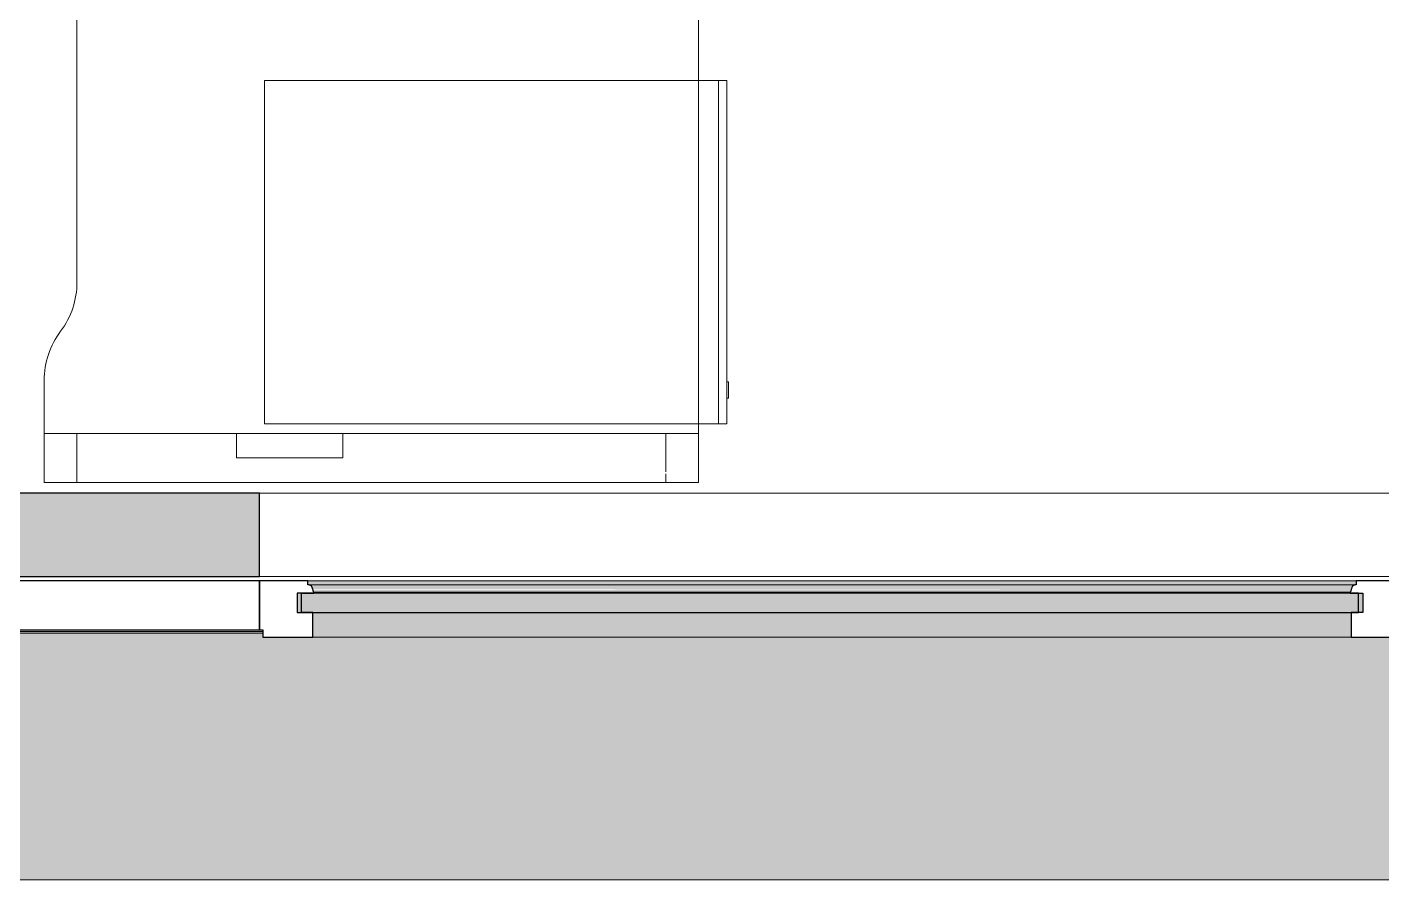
# Model space of a CAD drawing. Header units: millimetres. Extents: x 155927 to 295199, y -4084 to 97293.
# Drawn here: x 212072 to 213728, y 8897 to 9940 of the extents above; entities that cross this region are included whole.
import ezdxf

# ---------------------------------------------------------------- set-up
doc = ezdxf.new("R2010")
doc.units = ezdxf.units.MM
doc.header["$MEASUREMENT"] = 0
for name, color, linetype, lineweight in [('A-GLAZ', 7, 'CONTINUOUS', 9), ('A-WALL', 7, 'CONTINUOUS', 9), ('A-WALL-PATT', 7, 'CONTINUOUS', 9), ('I-FURN', 8, 'CONTINUOUS', 9), ('I-WALL', 7, 'CONTINUOUS', 9)]:
    doc.layers.add(name, color=color, linetype=linetype, lineweight=lineweight)

msp = doc.modelspace()

# ---------------------------------------------------------------- hatches: boundary and pattern name
at = {"layer": 'A-GLAZ'}
h = msp.add_hatch(color=256, dxfattribs=at)
h.paths.add_polyline_path([(221850.8, 9202.6), (221850.8, 9262.5), (221845.8, 9262.5), (221845.8, 9202.6)], flags=0)
h.paths.add_polyline_path([(223206.4, 9255.8), (223203.6, 9257.5), (223204.9, 9256.4), (223206, 9255.9)], flags=0)
h.paths.add_polyline_path([(217812.4, 9255.8), (217809.6, 9257.5), (217810.9, 9256.4), (217812, 9255.9)], flags=0)
h.paths.add_polyline_path([(220509.4, 9255.8), (220506.6, 9257.5), (220507.9, 9256.4), (220509, 9255.9)], flags=0)
h.paths.add_polyline_path([(215116.4, 9255.8), (215113.6, 9257.5), (215114.9, 9256.4), (215116, 9255.9)], flags=0)
h.paths.add_polyline_path([(212419.4, 9255.8), (212416.6, 9257.5), (212417.9, 9256.4), (212419, 9255.9)], flags=0)
h.paths.add_polyline_path([(209722.4, 9255.8), (209719.6, 9257.5), (209720.9, 9256.4), (209722, 9255.9)], flags=0)
for points in [[(213693.8, 9257.5), (213696.6, 9257.5), (213696.6, 9262.5), (212415, 9262.5), (212415, 9257.5), (213692.8, 9257.5)], [(213699.6, 9223.6), (213699.6, 9247.5), (212402.1, 9247.5), (212402.1, 9223.6), (212968.2, 9223.6)], [(213690.8, 9252.6), (213692.6, 9256.2), (213692.8, 9257.5), (212417.9, 9257), (212420.6, 9253.9), (212421.3, 9252.6), (213690.4, 9252.6)], [(213689.4, 9248.6), (213690.6, 9252.6), (212421, 9251.5), (212422.3, 9248.6), (212968.2, 9248.6)], [(213689.4, 9247.5), (213689.4, 9248.6), (212968.2, 9247.5)], [(213704.6, 9223.6), (213704.6, 9247.5), (213699.6, 9247.5), (213699.6, 9223.6)], [(213690.6, 9193.6), (213690.6, 9223.6), (212421, 9223.6), (212421, 9193.6), (212968.2, 9193.6)], [(224374.7, 8896.6), (224442.8, 8896.6), (224442.8, 9198.3), (224438.5, 9198.3), (224438.5, 9193.6), (223147.2, 9193.6), (223147.2, 9198.3), (221841.5, 9198.3), (221841.5, 9193.6), (220450.2, 9193.6), (220450.2, 9198.3), (219144.5, 9198.3), (219144.5, 9193.6), (217753.2, 9193.6), (217753.2, 9198.3), (216448.5, 9198.3), (216448.5, 9193.6), (215057.2, 9193.6), (215057.2, 9198.3), (213751.5, 9198.3), (213751.5, 9193.6), (212360.2, 9193.6), (212360.2, 9198.3), (211054.5, 9198.3), (211054.5, 9193.6), (209663.2, 9193.6), (209663.2, 9198.3), (209658.8, 9198.3), (209658.8, 8896.6), (223774.4, 8896.6)]]:
    msp.add_hatch(color=256, dxfattribs=at).paths.add_polyline_path(points, flags=0)
h = msp.add_hatch(color=256, dxfattribs=at)
h.paths.add_polyline_path([(224442.8, 9198.3), (224442.8, 9200.4), (224438.5, 9200.4), (224438.5, 9198.3)], flags=0)
h.paths.add_polyline_path([(223147.2, 9198.3), (223147.2, 9200.4), (221841.5, 9200.4), (221841.5, 9198.3), (223142.8, 9198.3)], flags=0)
h.paths.add_polyline_path([(220172.3, 9198.3), (220450.2, 9198.3), (220450.2, 9200.4), (219144.5, 9200.4), (219144.5, 9198.3), (219148.8, 9198.3)], flags=0)
h.paths.add_polyline_path([(217753.2, 9198.3), (217753.2, 9200.4), (216448.5, 9200.4), (216448.5, 9198.3), (217743.5, 9198.3)], flags=0)
h.paths.add_polyline_path([(213761.2, 9198.3), (215057.2, 9198.3), (215057.2, 9200.4), (213751.5, 9200.4), (213751.5, 9198.3)], flags=0)
h.paths.add_polyline_path([(212360.2, 9198.3), (212360.2, 9200.4), (211054.5, 9200.4), (211054.5, 9198.3), (212350.5, 9198.3)], flags=0)
h.paths.add_polyline_path([(209663.2, 9198.3), (209663.2, 9200.4), (209658.8, 9200.4), (209658.8, 9198.3)], flags=0)
at = {"layer": 'A-WALL-PATT'}
msp.add_hatch(color=256, dxfattribs=at).paths.add_polyline_path([(212355.8, 9267.6), (212355.8, 9369.6), (211058.8, 9369.6), (211058.8, 9267.6), (211767.5, 9267.6)], flags=0)

# ---------------------------------------------------------------- linework, layer by layer
at = {"layer": 'A-GLAZ', "lineweight": 30}
for p, q in [((212355.8, 9262.5), (211058.8, 9262.5)), ((212355.8, 9202.6), (212355.8, 9262.5)), ((212415, 9262.5), (212355.8, 9262.5)), ((212355.8, 9262.5), (212355.8, 9202.6)), ((212415, 9257.5), (212415, 9262.5)), ((213696.6, 9262.5), (213696.6, 9257.5)), ((213755.8, 9262.5), (213696.6, 9262.5)), ((213699.6, 9247.5), (212402.1, 9247.5)), ((212402.1, 9247.5), (212402.1, 9223.6)), ((212407.1, 9223.6), (212407.1, 9247.5)), ((212407.1, 9247.5), (212422.3, 9247.5)), ((212416.6, 9257.5), (212415, 9257.5)), ((212422.3, 9247.5), (212422.3, 9248.6)), ((213689.4, 9248.6), (213689.4, 9247.5)), ((213689.4, 9247.5), (213704.6, 9247.5)), ((213696.6, 9257.5), (213695.1, 9257.5)), ((213699.6, 9223.6), (213699.6, 9247.5)), ((213704.6, 9247.5), (213704.6, 9223.6)), ((212402.1, 9223.6), (213699.6, 9223.6)), ((212421, 9223.6), (212407.1, 9223.6)), ((212421, 9193.6), (212421, 9223.6)), ((213704.6, 9223.6), (213690.6, 9223.6)), ((213690.6, 9223.6), (213690.6, 9193.6)), ((211058.8, 9202.6), (212355.8, 9202.6)), ((212355.8, 9202.6), (212360.2, 9202.6)), ((212360.2, 9202.6), (212360.2, 9193.6)), ((212360.2, 9193.6), (212421, 9193.6)), ((213690.6, 9193.6), (213751.5, 9193.6))]:
    msp.add_line(p, q, dxfattribs=at)
at = {"layer": 'A-GLAZ'}
for p, q in [((213696.6, 9262.5), (212415, 9262.5)), ((212415, 9257.5), (212416.6, 9257.5)), ((212416.6, 9257.5), (213695.1, 9257.5)), ((212422.3, 9248.6), (213689.4, 9248.6)), ((213695.1, 9257.5), (213696.6, 9257.5)), ((211054.5, 9200.4), (212360.2, 9200.4)), ((211054.5, 9198.3), (212360.2, 9198.3)), ((212421, 9193.6), (213690.6, 9193.6)), ((209658.8, 8896.6), (224442.8, 8896.6))]:
    msp.add_line(p, q, dxfattribs=at)
at = {"layer": 'A-GLAZ', "lineweight": 30}
for centre, radius, start, end in [((212415.5, 9252.2), 5.36, 3.4261, 78.0476), ((212428.2, 9253), 7.4, 183.4261, 216.5739), ((213683.5, 9253), 7.4, 323.4261, 356.5739), ((213696.2, 9252.2), 5.36, 101.9524, 176.5739)]:
    msp.add_arc(centre, radius, start, end, dxfattribs=at)
at = {"layer": 'A-GLAZ'}
for points, knots in [([(212419, 9256.2), (212418.9, 9256.4), (212418.5, 9256.7), (212417.7, 9257.2), (212417, 9257.4), (212416.6, 9257.5)], [-0.4, -0.4, -0.4, -0.4, -0.3, -0.2, 0, 0, 0, 0]), ([(212420.8, 9252.6), (212420.8, 9253), (212420.7, 9253.7), (212420.3, 9254.6), (212420.1, 9255), (212420, 9255.2)], [-1, -1, -1, -1, -0.8, -0.7, -0.6, -0.6, -0.6, -0.6]), ([(213691.7, 9255.2), (213691.6, 9255), (213691.4, 9254.6), (213691, 9253.7), (213690.9, 9253), (213690.8, 9252.6)], [0.6, 0.6, 0.6, 0.6, 0.7, 0.8, 1, 1, 1, 1]), ([(213695.1, 9257.5), (213694.6, 9257.4), (213694, 9257.2), (213693.2, 9256.7), (213692.8, 9256.4), (213692.6, 9256.2)], [0, 0, 0, 0, 0.2, 0.3, 0.4, 0.4, 0.4, 0.4])]:
    msp.add_open_spline(points, degree=3, knots=knots, dxfattribs=at)
for points in [[(212422.3, 9248.6), (212422, 9249), (212421.7, 9249.4), (212421.5, 9249.8)], [(213690.1, 9249.8), (213689.9, 9249.4), (213689.7, 9249), (213689.4, 9248.6)]]:
    msp.add_open_spline(points, degree=3, dxfattribs=at)
at = {"layer": 'A-WALL'}
msp.add_line((212355.8, 9267.6), (213755.8, 9267.6), dxfattribs=at)
at = {"layer": 'I-FURN'}
for p, q in [((212892.8, 9382.7), (212892.8, 10982.7)), ((212892.8, 10982.7), (212892.8, 9382.7)), ((212132.8, 10460), (212132.8, 9627.7)), ((212132.8, 9627.7), (212132.8, 10460)), ((212362.1, 9874.3), (212362.1, 9454.3)), ((212892.8, 9874.3), (212362.1, 9874.3)), ((212917.1, 9874.3), (212892.8, 9874.3)), ((212927.1, 9874.3), (212917.1, 9874.3)), ((212917.1, 9874.3), (212917.1, 9454.3)), ((212917.1, 9454.3), (212917.1, 9874.3)), ((212927.1, 9454.3), (212927.1, 9874.3)), ((212092.8, 9507.7), (212092.8, 9382.7)), ((212092.8, 9382.7), (212092.8, 9507.7)), ((212929.1, 9505.9), (212927.1, 9505.9)), ((212929.1, 9505.9), (212929.1, 9485.9)), ((212929.1, 9485.9), (212929.1, 9505.9)), ((212927.1, 9485.9), (212929.1, 9485.9)), ((212132.8, 9442.7), (212092.8, 9442.7)), ((212092.8, 9442.7), (212327.8, 9442.7)), ((212092.8, 9382.7), (212092.8, 9442.7)), ((212092.8, 9382.7), (212092.8, 9442.7)), ((212852.8, 9442.7), (212132.8, 9442.7)), ((212132.8, 9382.7), (212132.8, 9442.7)), ((212132.8, 9382.7), (212132.8, 9442.7)), ((212327.8, 9442.7), (212457.8, 9442.7)), ((212327.8, 9412.7), (212327.8, 9442.7)), ((212327.8, 9412.7), (212327.8, 9442.7)), ((212362.1, 9454.3), (212892.8, 9454.3)), ((212457.8, 9442.7), (212892.8, 9442.7)), ((212457.8, 9442.7), (212457.8, 9412.7)), ((212457.8, 9412.7), (212457.8, 9442.7)), ((212892.8, 9442.7), (212852.8, 9442.7)), ((212852.8, 9395.6), (212852.8, 9442.7)), ((212852.8, 9395.6), (212852.8, 9442.7)), ((212892.8, 9454.3), (212917.1, 9454.3)), ((212892.8, 9442.7), (212892.8, 9382.7)), ((212892.8, 9382.7), (212892.8, 9442.7)), ((212917.1, 9454.3), (212927.1, 9454.3)), ((212457.8, 9412.7), (212327.8, 9412.7)), ((212327.8, 9412.7), (212457.8, 9412.7)), ((212852.8, 9382.7), (212852.8, 9393.3)), ((212852.8, 9382.7), (212852.8, 9393.3)), ((212092.8, 9382.7), (212132.8, 9382.7)), ((212892.8, 9382.7), (212092.8, 9382.7)), ((212092.8, 9382.7), (212892.8, 9382.7)), ((212892.8, 9382.7), (212092.8, 9382.7)), ((212132.8, 9382.7), (212852.8, 9382.7)), ((212852.8, 9382.7), (212892.8, 9382.7))]:
    msp.add_line(p, q, dxfattribs=at)
for centre, start, end in [((212032.8, 9627.7), 323.1301, 0), ((212032.8, 9627.7), 323.1301, 0), ((212192.8, 9507.7), 143.1301, 180), ((212192.8, 9507.7), 143.1301, 180)]:
    msp.add_arc(centre, 100, start, end, dxfattribs=at)
at = {"layer": 'I-WALL', "lineweight": 30}
for p, q in [((212355.8, 9369.6), (211058.8, 9369.6)), ((212355.8, 9267.6), (212355.8, 9369.6)), ((211058.8, 9267.6), (212355.8, 9267.6))]:
    msp.add_line(p, q, dxfattribs=at)
at = {"layer": 'I-WALL'}
for p, q in [((212355.8, 9369.6), (213755.8, 9369.6)), ((213755.8, 9267.6), (212355.8, 9267.6))]:
    msp.add_line(p, q, dxfattribs=at)

doc.saveas('drawing.dxf')
